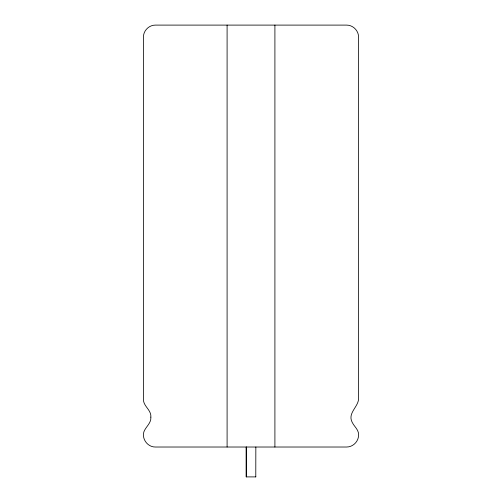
<?xml version="1.0" encoding="UTF-8"?>
<svg xmlns="http://www.w3.org/2000/svg" width="502" height="502" viewBox="0 0 502 502"><rect width="100%" height="100%" fill="white"/><g stroke="black" fill="none" stroke-linecap="round" stroke-linejoin="round"><path stroke-width="0.75" d="M255.838 476.9L246.218 476.9L246.218 447.018M274.908 25.1L274.908 447.018M255.838 447.018L255.782 476.9M246.275 447.018L246.275 476.9M227.092 25.1L227.092 447.018M150.857 417.137C151.372 423.236 145.636 426.775 143.836 431.971C141.74 439.25 147.808 447.156 155.382 447.018L346.618 447.018C353.019 447.056 358.61 441.465 358.572 435.065C358.936 429.718 354.174 426.65 352.166 422.27C347.472 413.297 357.863 407.266 358.572 399.209L358.572 37.054C358.61 30.653 353.019 25.062 346.618 25.1L155.382 25.1C148.981 25.062 143.39 30.653 143.428 37.054L143.428 399.209C143.158 406.287 151.522 409.889 150.857 417.137"/></g></svg>
